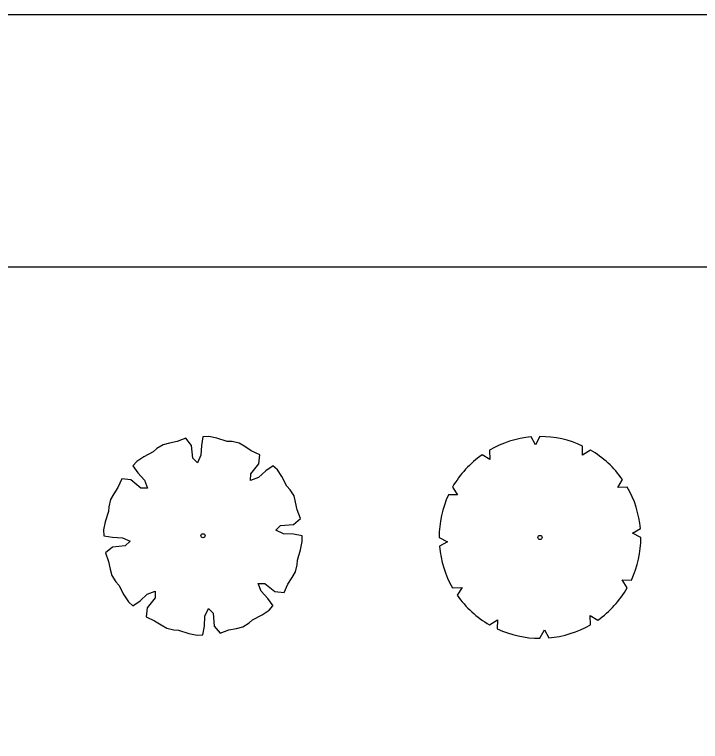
# Model space of a CAD drawing. Header units: millimetres. Extents: x 21129 to 2803301, y -510327 to 166837.
# Drawn here: x 247403 to 255562, y -106410 to -97763 of the extents above; entities that cross this region are included whole.
import ezdxf

# ---------------------------------------------------------------- set-up
doc = ezdxf.new("R2010")
doc.units = ezdxf.units.MM
doc.layers.add('....01_TNT_A_DRAWING', color=7, linetype='Continuous')
doc.layers.add('....13_TNT_F_TREE', color=76, linetype='Continuous', transparency=0.5)

# ---------------------------------------------------------------- blocks, each defined once
blk = doc.blocks.new('.TNT_KHUNG LAYOUT_2')
at = {"color": 250}
blk.add_lwpolyline([(0, 327), (450, 327), (450, 0), (0, 0)], close=True, dxfattribs=at)
at = {"color": 14}
blk.add_lwpolyline([(15, 312), (435, 312), (435, 15), (15, 15)], close=True, dxfattribs=at)
blk = doc.blocks.new('mb-cay7')
for p, q in [((-161.2, 570.5), (-205.9, 561)), ((-109.2, 589.8), (-161.2, 570.5)), ((-74.7, 547.4), (-109.2, 589.8)), ((-7.1, 599), (-15.7, 547.4)), ((28.1, 600.5), (-6.9, 598.8)), ((76.3, 590.8), (28.1, 600.5)), ((137.8, 571.6), (76.3, 590.8)), ((166.1, 570.3), (137.8, 571.6)), ((208.6, 560.4), (166.1, 570.3)), ((-281.1, 528.4), (-302, 509.4)), ((-244, 551.5), (-281.1, 528.4)), ((-205.9, 561), (-244, 551.5)), ((-67, 471.4), (-74.7, 547.4)), ((-15.7, 547.4), (-18.5, 489)), ((242.3, 540.3), (208.6, 560.4)), ((280.6, 515.4), (242.3, 540.3)), ((-359.1, 479.5), (-400, 452.4)), ((-302, 509.4), (-359.1, 479.5)), ((-18.5, 489), (-39.5, 442.9)), ((331, 492.3), (280.6, 515.4)), ((325.5, 437.9), (331, 492.3)), ((-400, 452.4), (-423.6, 426.3)), ((-39.5, 442.9), (-67, 471.4)), ((277, 378.8), (325.5, 437.9)), ((-423.9, 426.4), (-393.4, 383.9)), ((367.2, 396.2), (323.8, 357)), ((409.8, 426.7), (367.2, 396.2)), ((435.8, 402.8), (409.7, 426.3)), ((462.9, 362), (435.8, 402.8)), ((-489.6, 347.7), (-512.7, 297.4)), ((-435.1, 342.2), (-489.6, 347.7)), ((-393.4, 383.9), (-354.1, 340.6)), ((276.4, 339.1), (277, 378.8)), ((323.8, 357), (276.4, 339.1)), ((492.8, 304.9), (462.9, 362)), ((-375.9, 293.8), (-435.1, 342.2)), ((-354.1, 340.6), (-336.2, 293.1)), ((511.9, 284), (492.8, 304.9)), ((-512.7, 297.4), (-537.6, 259.1)), ((-336.2, 293.1), (-375.9, 293.8)), ((535, 247), (511.9, 284)), ((-557.7, 225.5), (-567.6, 182.9)), ((-537.6, 259.1), (-557.7, 225.5)), ((544.5, 208.9), (535, 247)), ((-567.6, 182.9), (-569, 154.7)), ((554, 164.3), (544.5, 208.9)), ((-569, 154.7), (-588.2, 93.3)), ((573.3, 112.3), (554, 164.3)), ((-588.2, 93.3), (-597.9, 45.2)), ((530.9, 77.8), (573.3, 112.3)), ((-597.9, 45.2), (-596.1, 10.1)), ((426.2, 42.6), (454.8, 70.2)), ((454.8, 70.2), (530.9, 77.8)), ((-596.4, 9.9), (-544.8, 1.4)), ((-544.8, 1.4), (-486.3, -1.5)), ((472.5, 21.7), (426.2, 42.6)), ((530.9, 18.9), (472.5, 21.7)), ((582.6, 10.3), (530.9, 18.9)), ((584, -24.9), (582.3, 10.1)), ((-486.3, -1.5), (-440.1, -22.4)), ((-440.1, -22.4), (-468.6, -49.9)), ((574.3, -73), (584, -24.9)), ((-544.8, -57.5), (-587.2, -92.1)), ((-468.6, -49.9), (-544.8, -57.5)), ((555.1, -134.5), (574.3, -73)), ((-587.2, -92.1), (-567.9, -144)), ((-567.9, -144), (-558.4, -188.7)), ((543.9, -205.2), (553.8, -162.7)), ((553.8, -162.7), (555.1, -134.5)), ((-558.4, -188.7), (-548.8, -226.7)), ((523.7, -238.8), (543.9, -205.2)), ((-548.8, -226.7), (-525.7, -263.8)), ((498.8, -277.1), (523.7, -238.8)), ((-525.7, -263.8), (-506.7, -284.7)), ((-506.7, -284.7), (-476.8, -341.7)), ((340.3, -320.3), (322.4, -272.9)), ((322.4, -272.9), (362.1, -273.6)), ((362.1, -273.6), (421.3, -322)), ((475.7, -327.5), (498.8, -277.1)), ((-476.8, -341.7), (-449.6, -382.6)), ((-381, -376), (-337.7, -336.7)), ((-337.7, -336.7), (-290.2, -318.8)), ((-290.2, -318.8), (-290.9, -358.5)), ((379.6, -363.6), (340.3, -320.3)), ((421.3, -322), (475.7, -327.5)), ((-449.6, -382.6), (-423.6, -406.1)), ((-423.6, -406.4), (-381, -376)), ((-290.9, -358.5), (-339.3, -417.7)), ((410, -406.2), (379.6, -363.6)), ((-339.3, -417.7), (-344.9, -472)), ((4.7, -468.8), (25.6, -422.6)), ((25.6, -422.6), (53.2, -451.1)), ((345.3, -459.3), (386.2, -432.1)), ((386.2, -432.1), (409.7, -406.1)), ((-344.9, -472), (-294.5, -495.1)), ((1.8, -527.2), (4.7, -468.8)), ((53.2, -451.1), (60.8, -527.2)), ((288.2, -489.2), (345.3, -459.3)), ((-294.5, -495.1), (-256.1, -520)), ((230.1, -531.3), (267.2, -508.2)), ((267.2, -508.2), (288.2, -489.2)), ((-256.1, -520), (-222.5, -540.2)), ((-222.5, -540.2), (-179.9, -550)), ((-179.9, -550), (-151.6, -551.4)), ((-151.6, -551.4), (-90.1, -570.6)), ((-6.7, -578.8), (1.8, -527.2)), ((60.8, -527.2), (95.4, -569.6)), ((95.4, -569.6), (147.4, -550.3)), ((147.4, -550.3), (192.1, -540.8)), ((192.1, -540.8), (230.1, -531.3)), ((-90.1, -570.6), (-42, -580.3)), ((-42, -580.3), (-6.9, -578.5))]:
    blk.add_line(p, q)
blk.add_ellipse((-6.9, 10.1), major_axis=(-12.3, 0), ratio=0.999017)
blk = doc.blocks.new('mb-cay8')
for p, q in [((-38.611, 550.352), (-64.794, 597.717)), ((-12.5, 600), (-38.611, 550.352)), ((-312.5, 519.615), (-310.289, 463.563)), ((240.063, 489.674), (241.07, 543.785)), ((287.5, 519.615), (240.063, 489.674)), ((-310.289, 463.563), (-356.646, 491.491)), ((451.063, 297.789), (478.991, 344.145)), ((-532.116, 300), (-502.175, 252.563)), ((507.115, 300), (451.063, 297.789)), ((-502.175, 252.563), (-556.286, 253.57)), ((537.852, 26.11), (585.217, 52.293)), ((-612.5, 0), (-562.853, -26.111)), ((587.5, 0), (537.852, 26.11)), ((-562.853, -26.111), (-610.218, -52.294)), ((507.115, -300), (477.174, -252.564)), ((477.174, -252.564), (531.285, -253.571)), ((-532.116, -300), (-476.064, -297.789)), ((-476.064, -297.789), (-503.992, -344.146)), ((287.5, -519.616), (285.289, -463.564)), ((285.289, -463.564), (331.645, -491.492)), ((-312.5, -519.616), (-265.064, -489.675)), ((-265.064, -489.675), (-266.071, -543.786)), ((-12.5, -600), (13.61, -550.353)), ((13.61, -550.353), (39.793, -597.718))]:
    blk.add_line(p, q)
blk.add_circle((-12.5, 0), 12.5)
for centre, radius, start, end in [((-12.499, -0.003), 600.003, 95.00011, 120), ((-12.5, 0.002), 599.998, 64.99996, 90.00008), ((-12.504, -0.004), 600.005, 35.00009, 59.99989), ((-12.497, -0.004), 600.005, 125.0001, 149.9999), ((-12.501, -0.001), 600, 5.000009, 30), ((-12.502, 0), 599.998, 155, 180.0001), ((-12.5, -0.001), 599.999, 335, 0.000018), ((-12.5, -0.001), 600, 185, 210), ((-12.5, -0.001), 600, 305, 330), ((-12.499, 0.001), 600.002, 215, 239.9999), ((-12.5, -0.002), 599.999, 244.9999, 270), ((-12.501, 0.004), 600.004, 275.0001, 299.9999)]:
    blk.add_arc(centre, radius, start, end)

msp = doc.modelspace()

# ---------------------------------------------------------------- block references
at = {"layer": '....01_TNT_A_DRAWING', "xscale": 200, "yscale": 200, "zscale": 200}
msp.add_blockref('.TNT_KHUNG LAYOUT_2', (218892.4, -163162.9), dxfattribs=at)
at = {"layer": '....13_TNT_F_TREE', "xscale": 2, "yscale": 2, "zscale": 2}
for name, p in [('mb-cay7', (249657.6, -103982.9)), ('mb-cay8', (253677.6, -103982.9))]:
    msp.add_blockref(name, p, dxfattribs=at)

doc.saveas('drawing.dxf')
